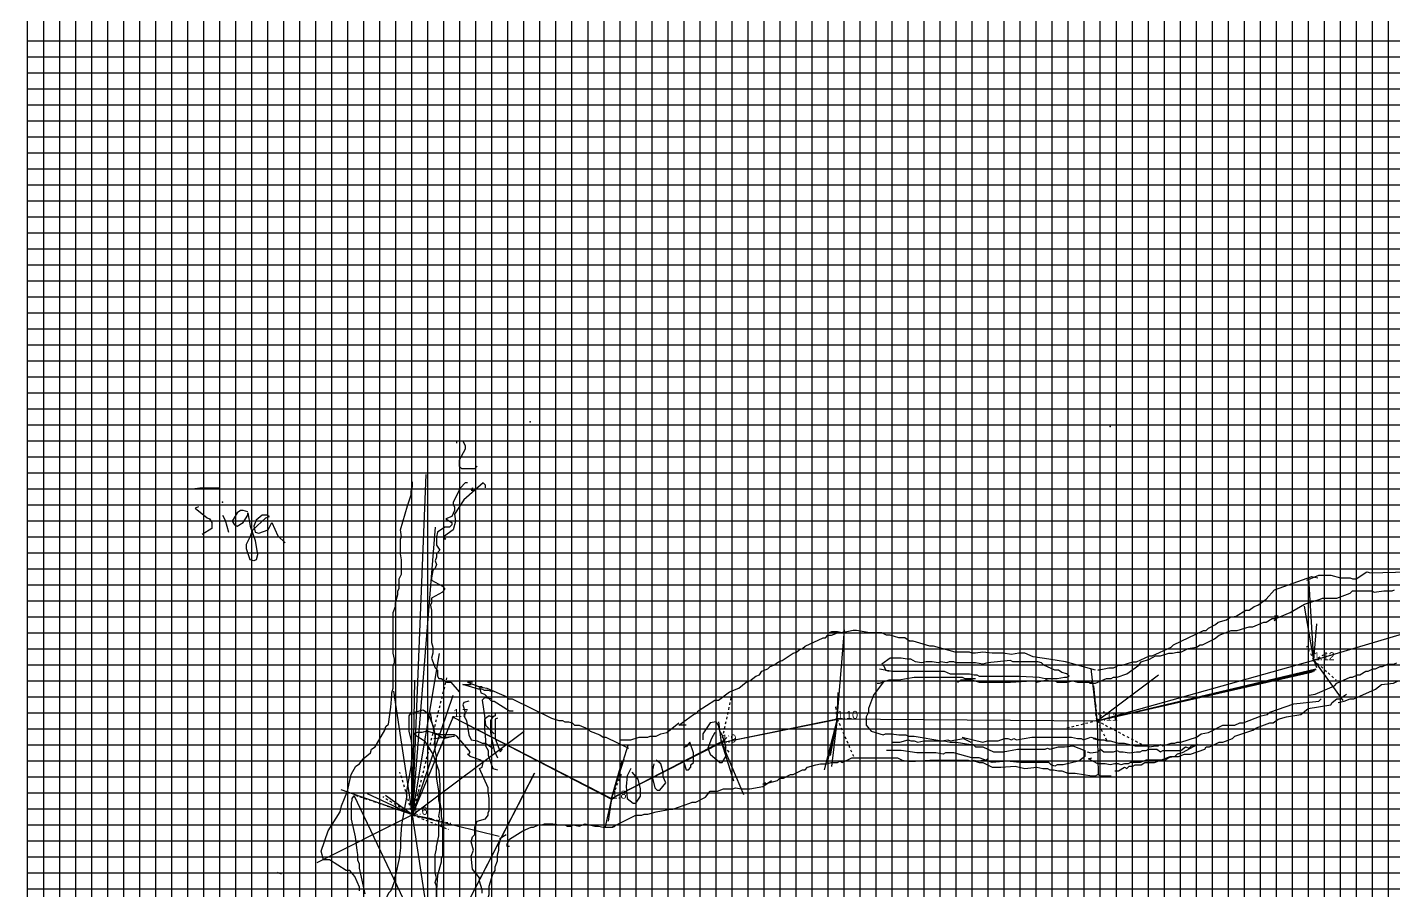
# Model space of a CAD drawing. Header units: millimetres. Extents: x -29 to 369, y -59 to 352.
# Drawn here: x -16 to 154.7, y 79.8 to 187.7 of the extents above; entities that cross this region are included whole.
import ezdxf

# ---------------------------------------------------------------- set-up
doc = ezdxf.new("R2010")
doc.units = ezdxf.units.MM
doc.linetypes.add('DASH', pattern=[0.6, 0.3, -0.3])

msp = doc.modelspace()

# ---------------------------------------------------------------- linework, layer by layer
at = {"layer": 'Black', "color": 0}
for points in [[(37.65, 135.68), (37.65, 135.98), (38.4, 135.98), (38.7, 135.38), (38.7, 134.93), (37.95, 133.58), (37.95, 132.83), (38.25, 132.53), (39.9, 132.53), (40.2, 132.83)], [(25.5, 79.73), (25.5, 80.18), (24.9, 81.53), (24.3, 82.28), (23.85, 82.28), (21.75, 83.63), (21, 83.63), (20.7, 84.68), (21.6, 87.23), (23.1, 89.63), (23.25, 90.38), (24, 92.18), (24.45, 94.28), (25.05, 95.33), (25.5, 95.63), (25.95, 96.23), (26.85, 96.98), (27, 97.43), (27.45, 97.73), (28.65, 99.83), (28.8, 100.28), (29.1, 100.58), (29.4, 102.68), (29.55, 104.18), (29.55, 104.48), (29.7, 105.08), (29.7, 107.93), (29.85, 108.23), (29.85, 108.68), (29.7, 109.43), (29.7, 114.53), (30, 115.28), (30, 115.73), (30.3, 116.78), (30.3, 117.23), (30.45, 117.53), (30.45, 118.73), (30.75, 119.33), (30.75, 121.13), (30.6, 121.88), (30.6, 123.68), (30.75, 123.98), (30.6, 124.88), (31.5, 127.88), (31.95, 129.23), (31.95, 129.68), (32.1, 130.28), (32.1, 130.88)], [(39, 130.73), (38.7, 130.73), (38.1, 130.13), (37.2, 128.33), (37.2, 128.03), (37.35, 127.73), (37.35, 127.28), (37.05, 126.53), (36.3, 126.23), (37.05, 125.78), (37.05, 125.48), (36.75, 125.18), (36.15, 125.18), (35.25, 124.58), (35.1, 123.98), (35.1, 122.93), (35.55, 122.33), (35.1, 121.88), (35.1, 121.43), (34.95, 120.98), (35.1, 120.53), (34.95, 120.08), (34.65, 119.78), (34.5, 118.88), (34.5, 118.58), (35.85, 117.83), (36.15, 117.53), (35.85, 117.08), (34.5, 116.33), (34.5, 115.73), (34.35, 115.43), (34.5, 114.83), (34.5, 110.78), (34.65, 110.18), (34.65, 109.43), (34.5, 108.83), (34.95, 107.63), (35.25, 107.33), (35.25, 106.58), (35.4, 106.28), (35.7, 106.28), (36.45, 105.83), (36.9, 105.83), (37.95, 104.63)], [(41.25, 130.13), (41.25, 130.43), (40.95, 130.73), (38.55, 128.63), (37.35, 126.83), (37.5, 125.93), (37.2, 124.88), (36, 123.98), (36.3, 123.68), (36, 123.68)], [(39.6, 130.13), (39.45, 129.83), (39.75, 129.83)], [(143.85, 118.58), (145.35, 119.18), (146.85, 119.18), (148.05, 118.88), (149.25, 118.88), (149.55, 118.73), (150, 118.73), (151.35, 119.63), (151.8, 119.48), (156.45, 119.63), (157.95, 119.93), (158.4, 119.33), (160.2, 118.58), (160.65, 118.58), (161.25, 118.43), (161.7, 118.43), (162, 118.58), (162.45, 118.58), (162.75, 118.73), (163.2, 118.73), (164.85, 119.03), (166.2, 119.03)], [(118.05, 107.33), (117.75, 107.33), (119.1, 107.63), (119.7, 107.63), (120.3, 107.93), (120.75, 107.93), (122.1, 108.38), (122.55, 108.38), (124.2, 109.13), (124.5, 109.13), (126.9, 110.18), (127.2, 110.48), (130.95, 112.28), (131.25, 112.28), (131.55, 112.58), (132.45, 113.03), (132.75, 113.33), (133.8, 113.63), (134.25, 113.93), (135, 114.08), (136.2, 114.83), (136.65, 114.83), (137.25, 115.28), (137.7, 115.43), (138.75, 116.18), (139.8, 117.38), (144.45, 119.03), (145.2, 118.88)], [(66.3, 100.43), (65.4, 100.43), (67.2, 101.78), (67.65, 101.93), (67.8, 102.23), (69.9, 103.58), (70.35, 103.58), (71.7, 104.63), (72.9, 105.08), (73.8, 105.83), (74.25, 105.98), (75, 106.58), (75.45, 106.73), (75.75, 107.18), (76.5, 107.48), (76.8, 107.78), (77.25, 107.93), (77.85, 108.38), (78.3, 108.53), (79.65, 109.43), (80.1, 109.58), (80.4, 109.88), (80.85, 110.03), (81.15, 110.33), (83.4, 111.38), (83.7, 111.38), (84, 111.68), (84.45, 111.68), (85.2, 111.98), (85.65, 111.98), (85.95, 112.13)], [(117.45, 107.33), (113.7, 108.38), (111.6, 108.68), (109.65, 108.98), (108.6, 109.43), (107.85, 109.43), (106.95, 109.28), (105.9, 109.43), (104.55, 109.43), (103.35, 109.58), (102.45, 109.43), (102, 109.43), (101.7, 109.58), (99.9, 109.58), (97.2, 110.33), (96.75, 110.33), (94.65, 110.93), (94.2, 110.93), (93.6, 111.38), (92.85, 111.38), (91.8, 111.68), (91.35, 111.68), (90.75, 111.98), (89.25, 111.98), (87.6, 112.28), (87.15, 112.28), (85.8, 111.98), (85.2, 112.13), (84.45, 112.13), (84.15, 111.98)], [(147.75, 103.28), (148.5, 103.43), (149.25, 103.73), (149.7, 103.73), (152.4, 104.93), (153.15, 105.53), (154.65, 105.68), (155.25, 105.98), (155.55, 105.98), (156.45, 106.43), (157.05, 106.43), (157.95, 106.73), (158.7, 106.73), (159.3, 107.18), (159.45, 107.48), (160.5, 107.93), (160.8, 108.23), (162.15, 108.53), (162.6, 108.68), (162.9, 108.98), (163.35, 108.98), (163.65, 109.28), (164.4, 109.28)], [(39.6, 105.83), (39, 105.83), (40.5, 105.23), (41.4, 105.08), (43.8, 104.03), (44.1, 103.73), (44.55, 103.73), (49.5, 101.33), (50.4, 101.03), (50.85, 101.03), (51.15, 100.88), (51.6, 100.88), (52.05, 100.73), (52.35, 100.43), (52.95, 100.43), (54, 99.98), (54.3, 99.68), (55.5, 99.23), (55.95, 98.93), (56.25, 98.93), (59.1, 97.58)], [(42.15, 104.63), (41.55, 104.78), (41.1, 104.78), (40.8, 104.93), (40.35, 104.93), (38.4, 105.53), (39.45, 105.53)], [(40.8, 105.23), (40.5, 105.23), (40.65, 104.48), (41.1, 104.33), (42, 103.43), (42.3, 103.43), (44.25, 102.23), (44.7, 102.23)], [(119.85, 94.73), (119.85, 94.73), (120.3, 94.73), (121.05, 95.18), (121.35, 95.03), (121.65, 95.33), (122.1, 95.33), (122.4, 95.48), (123.15, 95.48), (123.6, 95.78), (124.8, 95.78), (126.75, 96.53), (127.8, 96.53), (128.55, 96.83), (129.3, 96.83), (131.1, 97.43), (131.25, 97.73), (131.7, 97.73), (132.9, 98.33), (133.35, 98.33), (134.55, 98.78), (134.85, 99.08), (137.1, 99.83), (137.55, 100.13), (139.2, 100.73), (139.65, 100.73), (140.25, 101.18), (141.3, 101.48), (143.1, 101.78), (144, 102.53), (146.85, 102.98), (147, 103.28), (147.6, 103.73), (147.9, 103.73), (148.8, 104.33)], [(58.05, 98.63), (59.4, 98.63), (60.45, 98.93), (61.5, 98.93), (61.8, 99.08), (62.55, 99.08), (63.15, 99.38), (63.9, 99.53), (65.4, 100.73)], [(76.2, 93.23), (75.9, 93.08), (76.65, 93.23), (77.7, 93.53), (78, 93.83), (78.45, 93.83), (79.35, 94.28), (79.65, 94.28), (80.85, 94.88), (81.15, 94.88), (81.45, 95.18), (82.5, 95.48), (83.1, 95.63), (83.85, 95.63), (84.45, 95.78), (85.2, 95.78), (85.5, 95.93), (85.8, 95.78), (87, 96.38), (92.7, 96.38), (93.3, 96.08), (94.05, 95.93), (94.95, 95.93), (96.75, 96.08), (101.55, 96.08), (101.85, 95.93), (102.3, 96.08), (102.6, 95.93), (103.35, 96.08), (103.8, 96.08), (103.95, 96.23)], [(102, 96.08), (102.9, 95.78), (103.35, 95.78), (104.55, 95.18), (105.6, 95.18), (107.4, 95.33), (108.6, 95.03), (110.1, 95.18), (110.85, 95.03), (111.45, 95.03), (111.75, 94.88), (112.2, 94.88), (112.8, 94.73), (113.25, 94.73), (114, 94.43), (114.9, 94.43), (117, 94.13), (117.45, 94.13), (117.75, 94.28), (118.05, 94.13), (119.4, 94.13)], [(57, 87.68), (60, 89.18), (60.75, 89.18), (61.05, 89.33), (61.5, 89.33), (62.55, 89.63), (64.35, 89.93), (64.65, 89.93), (66.75, 90.68), (67.05, 90.83), (67.5, 90.83), (68.7, 91.43), (69.3, 92.18), (70.2, 92.18), (70.95, 92.48), (72.15, 92.48), (72.45, 92.63), (73.2, 92.48), (74.25, 92.48), (75.9, 92.78), (76.95, 93.53)], [(26.2, 79.38), (25.9, 80.68), (25.5, 82.58), (25.5, 83.08), (25.3, 83.58), (25.3, 84.28), (25.2, 84.78), (25, 86.48), (24.5, 88.68), (24.5, 90.68), (24.6, 91.08), (24.6, 91.28), (24.8, 91.58)], [(44.25, 85.28), (43.95, 85.28), (43.95, 85.58), (44.25, 86.18), (45.9, 87.23), (46.95, 87.68), (47.25, 87.68), (47.85, 87.98), (48.3, 87.98), (48.6, 88.13), (49.65, 88.13), (50.4, 87.98), (51.15, 87.98), (51.45, 87.83), (51.9, 87.83), (52.2, 87.98), (52.95, 87.83), (53.7, 88.13), (54.9, 87.83), (55.35, 87.83), (55.95, 87.68), (57.15, 87.68), (57.45, 87.83)], [(38.55, 72.68), (40.2, 74.93), (41.25, 77.18), (41.25, 77.63), (41.4, 77.93), (41.4, 78.38), (41.7, 79.28), (41.7, 80.33), (42.15, 81.83), (42.45, 82.28), (42.45, 82.73), (42.75, 83.48), (42.75, 84.23), (42.9, 84.83), (42.9, 85.43), (43.05, 86.03), (43.05, 86.33), (43.8, 86.78)], [(15.2, 82.08), (15.7, 81.88)]]:
    msp.add_lwpolyline(points, dxfattribs=at)
at = {"layer": 'Blue', "color": 5}
for points in [[(139.8, 113.48), (139.95, 113.78), (141.75, 114.53), (143.55, 115.58), (145.5, 116.18), (145.8, 116.33), (147.6, 116.33), (149.25, 116.93), (149.55, 117.23), (151.95, 117.23), (152.25, 117.08), (153.45, 117.23), (154.5, 117.23), (154.8, 117.38)], [(117, 105.83), (116.7, 105.68), (117.45, 105.68), (118.8, 106.28), (119.4, 106.28), (119.7, 106.43), (120.15, 106.43), (121.35, 106.88), (122.85, 107.93), (123.15, 108.38), (124.2, 108.68), (124.95, 109.13), (125.55, 109.13), (126.6, 109.43), (127.05, 109.43), (127.65, 109.58), (128.1, 109.58), (129, 110.03), (130.05, 110.18), (130.5, 110.48), (130.8, 110.48), (132.3, 111.23), (132.9, 111.68), (134.4, 112.28), (135.15, 112.28), (136.65, 112.73), (137.1, 112.73), (138.45, 113.33), (138.75, 113.33), (139.5, 113.78), (139.8, 113.78), (140.25, 114.08), (139.8, 114.08)], [(144.15, 104.18), (144.9, 104.33), (147.3, 105.38), (147.6, 105.68), (149.25, 106.43), (149.55, 106.43), (150.15, 106.73), (150.45, 106.73), (151.2, 107.18), (151.5, 107.18), (152.1, 107.48), (152.4, 107.48), (153, 107.78), (153.3, 107.78), (153.9, 108.08), (154.65, 108.08), (155.1, 108.23)], [(90.45, 105.68), (90.9, 105.83), (89.7, 104.18), (89.1, 102.53), (89.1, 102.08), (88.8, 101.48), (88.8, 100.43), (89.4, 99.68), (90.9, 99.23), (91.2, 99.38), (91.95, 99.38), (92.85, 99.23), (93.75, 99.23), (94.05, 99.08), (94.8, 99.08), (98.25, 98.48), (99, 98.63), (99.3, 98.48), (100.95, 98.78), (101.85, 98.33)], [(90.15, 105.68), (90.45, 105.68), (91.65, 106.13), (92.85, 106.13), (94.8, 106.43), (100.8, 106.43), (101.1, 106.28), (102.45, 106.28)], [(100.2, 105.83), (100.65, 106.13), (102, 106.13), (102.9, 105.83), (106.8, 105.83), (109.5, 105.98), (109.8, 105.98), (110.1, 105.83), (111.3, 106.13), (111.6, 105.98), (112.35, 105.98), (112.65, 105.83), (113.85, 105.83), (114.6, 105.98), (115.2, 105.83), (116.7, 105.83), (117.3, 105.68)], [(117.45, 98.78), (117.15, 98.78), (117.75, 98.63), (118.5, 98.63), (118.8, 98.48), (119.25, 98.48), (120.3, 98.18), (121.05, 98.18), (122.4, 97.88), (123.9, 97.88), (124.2, 97.73), (124.95, 97.88), (125.25, 97.88), (125.55, 98.03), (125.85, 97.88), (126.9, 98.18), (127.35, 98.18), (127.65, 98.33), (128.1, 98.33), (130.05, 98.93), (130.65, 99.38), (131.55, 99.53), (133.35, 100.43), (134.85, 100.43), (135.45, 100.73), (135.9, 100.73), (138.15, 101.63), (138.9, 101.78), (139.2, 102.08), (142.2, 103.13), (145.35, 103.43), (145.65, 103.73)], [(31.95, 102.08), (31.65, 101.63), (31.65, 99.68), (31.95, 98.48), (32.1, 97.13), (32.1, 96.53), (31.95, 95.93), (31.95, 95.48), (31.35, 92.18), (31.35, 91.43), (30.75, 87.98), (30.6, 86.18), (30.6, 85.13), (30.45, 83.78), (30, 81.68), (29.85, 81.38), (29.85, 80.93), (29.4, 79.73), (29.1, 79.43), (28.5, 78.08), (26.55, 75.98), (26.1, 74.93)], [(32.25, 101.78), (32.4, 102.08), (33.45, 102.38), (34.05, 101.93), (34.8, 100.13), (34.8, 99.53), (34.95, 99.23), (34.95, 98.78), (34.8, 98.03)], [(35.1, 78.68), (35.1, 80.33), (34.95, 80.78), (35.1, 81.38), (34.95, 81.98), (34.95, 84.23), (35.1, 84.98), (35.1, 85.28), (35.4, 86.63), (35.4, 88.43), (35.55, 88.73), (35.4, 89.03), (35.55, 89.78), (35.55, 90.53), (35.4, 91.13), (35.4, 92.18), (35.1, 93.98), (35.1, 96.53), (34.95, 97.28), (34.95, 99.38), (34.5, 101.03), (34.5, 101.33), (34.35, 101.93)], [(69.9, 99.53), (69.45, 98.78), (69, 97.58), (69.3, 96.83), (70.5, 95.78), (70.8, 95.78), (71.25, 96.53), (71.25, 97.88), (70.8, 99.23), (70.5, 99.68), (70.35, 100.43), (70.05, 100.88), (69.3, 100.73), (68.4, 99.38), (68.4, 98.63)], [(66.45, 98.03), (66, 97.58), (66, 95.78), (66.3, 94.88), (66.6, 94.88), (66.9, 95.18), (66.9, 95.48), (67.2, 95.78), (67.2, 96.98), (66.75, 98.33), (66.3, 97.73)], [(100.8, 98.93), (103.35, 98.33), (103.95, 98.48), (105.3, 98.48), (106.05, 98.78), (106.5, 98.78), (106.95, 98.63), (107.25, 98.78), (107.55, 98.63), (109.5, 98.93), (114.45, 98.93), (115.2, 98.78), (115.65, 98.78), (115.95, 98.63), (116.85, 98.93), (118.05, 98.63)], [(62.25, 95.63), (62.1, 94.88), (62.1, 93.83), (62.4, 92.63), (62.7, 92.33), (63, 92.33), (63.75, 93.23), (63.45, 93.98), (63.45, 94.58), (63.15, 95.63), (62.55, 96.08)], [(59.4, 95.03), (58.95, 94.13), (58.8, 92.78), (58.95, 91.28), (59.7, 90.68), (60, 90.68), (60.6, 91.58), (60.6, 92.48), (60.3, 93.68), (59.55, 94.58)]]:
    msp.add_lwpolyline(points, dxfattribs=at)
msp.add_point((46.8, 138.38), dxfattribs=at)
at = {"layer": 'Grid', "color": 255}
for p, q in [((-16, 350), (-16, -18)), ((-14, 350), (-14, -18)), ((-12, 350), (-12, -18)), ((-10, 350), (-10, -18)), ((-8, 350), (-8, -18)), ((-6, 350), (-6, -18)), ((-4, 350), (-4, -18)), ((-2, 350), (-2, -18)), ((0, 350), (0, -18)), ((2, 350), (2, -18)), ((4, 350), (4, -18)), ((6, 350), (6, -18)), ((8, 350), (8, -18)), ((10, 350), (10, -18)), ((12, 350), (12, -18)), ((14, 350), (14, -18)), ((16, 350), (16, -18)), ((18, 350), (18, -18)), ((20, 350), (20, -18)), ((22, 350), (22, -18)), ((24, 350), (24, -18)), ((26, 350), (26, -18)), ((28, 350), (28, -18)), ((30, 350), (30, -18)), ((32, 350), (32, -18)), ((34, 350), (34, -18)), ((36, 350), (36, -18)), ((38, 350), (38, -18)), ((40, 350), (40, -18)), ((42, 350), (42, -18)), ((44, 350), (44, -18)), ((46, 350), (46, -18)), ((48, 350), (48, -18)), ((50, 350), (50, -18)), ((52, 350), (52, -18)), ((54, 350), (54, -18)), ((56, 350), (56, -18)), ((58, 350), (58, -18)), ((60, 350), (60, -18)), ((62, 350), (62, -18)), ((64, 350), (64, -18)), ((66, 350), (66, -18)), ((68, 350), (68, -18)), ((70, 350), (70, -18)), ((72, 350), (72, -18)), ((74, 350), (74, -18)), ((76, 350), (76, -18)), ((78, 350), (78, -18)), ((80, 350), (80, -18)), ((82, 350), (82, -18)), ((84, 350), (84, -18)), ((86, 350), (86, -18)), ((88, 350), (88, -18)), ((90, 350), (90, -18)), ((92, 350), (92, -18)), ((94, 350), (94, -18)), ((96, 350), (96, -18)), ((98, 350), (98, -18)), ((100, 350), (100, -18)), ((102, 350), (102, -18)), ((104, 350), (104, -18)), ((106, 350), (106, -18)), ((108, 350), (108, -18)), ((110, 350), (110, -18)), ((112, 350), (112, -18)), ((114, 350), (114, -18)), ((116, 350), (116, -18)), ((118, 350), (118, -18)), ((120, 350), (120, -18)), ((122, 350), (122, -18)), ((124, 350), (124, -18)), ((126, 350), (126, -18)), ((128, 350), (128, -18)), ((130, 350), (130, -18)), ((132, 350), (132, -18)), ((134, 350), (134, -18)), ((136, 350), (136, -18)), ((138, 350), (138, -18)), ((140, 350), (140, -18)), ((142, 350), (142, -18)), ((144, 350), (144, -18)), ((146, 350), (146, -18)), ((148, 350), (148, -18)), ((150, 350), (150, -18)), ((152, 350), (152, -18)), ((154, 350), (154, -18)), ((-16, 186), (354, 186)), ((-16, 184), (354, 184)), ((-16, 182), (354, 182)), ((-16, 180), (354, 180)), ((-16, 178), (354, 178)), ((-16, 176), (354, 176)), ((-16, 174), (354, 174)), ((-16, 172), (354, 172)), ((-16, 170), (354, 170)), ((-16, 168), (354, 168)), ((-16, 166), (354, 166)), ((-16, 164), (354, 164)), ((-16, 162), (354, 162)), ((-16, 160), (354, 160)), ((-16, 158), (354, 158)), ((-16, 156), (354, 156)), ((-16, 154), (354, 154)), ((-16, 152), (354, 152)), ((-16, 150), (354, 150)), ((-16, 148), (354, 148)), ((-16, 146), (354, 146)), ((-16, 144), (354, 144)), ((-16, 142), (354, 142)), ((-16, 140), (354, 140)), ((-16, 138), (354, 138)), ((-16, 136), (354, 136)), ((-16, 134), (354, 134)), ((-16, 132), (354, 132)), ((-16, 130), (354, 130)), ((-16, 128), (354, 128)), ((-16, 126), (354, 126)), ((-16, 124), (354, 124)), ((-16, 122), (354, 122)), ((-16, 120), (354, 120)), ((-16, 118), (354, 118)), ((-16, 116), (354, 116)), ((-16, 114), (354, 114)), ((-16, 112), (354, 112)), ((-16, 110), (354, 110)), ((-16, 108), (354, 108)), ((-16, 106), (354, 106)), ((-16, 104), (354, 104)), ((-16, 102), (354, 102)), ((-16, 100), (354, 100)), ((-16, 98), (354, 98)), ((-16, 96), (354, 96)), ((-16, 94), (354, 94)), ((-16, 92), (354, 92)), ((-16, 90), (354, 90)), ((-16, 88), (354, 88)), ((-16, 86), (354, 86)), ((-16, 84), (354, 84)), ((-16, 82), (354, 82)), ((-16, 80), (354, 80))]:
    msp.add_line(p, q, dxfattribs=at)
at = {"layer": 'Orange', "color": 30}
for points in [[(90.45, 107.48), (92.1, 107.18), (98.55, 107.18), (99.3, 106.88), (101.7, 106.88), (102.3, 106.73), (102.6, 106.73), (102.9, 106.58), (108, 106.58), (110.4, 106.43), (111.15, 106.28), (112.65, 106.28), (113.55, 106.43), (113.85, 106.43), (114.15, 106.58), (113.85, 106.88), (113.25, 107.03), (112.8, 107.33), (112.35, 107.33), (111, 107.93), (110.7, 108.23), (110.25, 108.38), (107.1, 108.38), (106.8, 108.53), (103.95, 108.23), (103.35, 108.08), (102.45, 108.23), (100.05, 108.23), (99.75, 108.38), (99.15, 108.38), (98.85, 108.23), (98.1, 108.38), (97.8, 108.23), (97.05, 108.38), (96.3, 108.38), (95.7, 108.23), (94.95, 108.38), (94.35, 108.68), (93.9, 108.68), (93.15, 108.83), (91.8, 108.83), (90.75, 108.08), (91.05, 107.78), (91.2, 107.33), (91.65, 107.18)], [(34.8, 98.78), (37.35, 99.08), (36.15, 98.78), (35.7, 98.93), (35.1, 99.38), (33.9, 99.68), (33.3, 99.53), (32.7, 99.53), (32.25, 99.38), (33.6, 98.48), (34.65, 96.83), (35.4, 94.73), (35.55, 92.93), (35.55, 90.83), (35.7, 89.78), (35.7, 89.03), (35.85, 88.28), (35.7, 87.98), (35.85, 87.68), (35.85, 84.08), (35.7, 83.78), (35.7, 83.33), (35.25, 81.68), (35.1, 79.88), (35.1, 78.68)], [(39.15, 96.83), (39.3, 97.13), (38.4, 98.18), (37.65, 99.08), (37.35, 99.23), (35.7, 99.23), (35.4, 99.38), (34.95, 99.23)], [(92.1, 98.33), (93, 98.33), (94.05, 98.63), (94.35, 98.48), (94.8, 98.48), (95.25, 98.33), (96, 98.48), (98.55, 98.48), (99.3, 98.33), (100.05, 98.33), (101.85, 98.03), (102.15, 98.03), (102.45, 97.73), (103.35, 97.73), (104.7, 97.13), (105.9, 97.13), (107.7, 97.43), (111.15, 97.43), (111.45, 97.58), (111.75, 97.43), (112.8, 97.73), (113.55, 97.73), (114.6, 97.88), (116.1, 97.28), (116.1, 96.53), (115.35, 95.93), (114.6, 95.78), (113.4, 95.48), (112.65, 95.48), (112.35, 95.33), (111.9, 95.48), (111.6, 95.78), (108, 95.78), (106.35, 95.93), (104.55, 95.78), (102.9, 96.38), (102, 96.38), (99.75, 96.98), (98.7, 96.98), (98.4, 96.83), (97.5, 96.98), (95.1, 96.98), (93.15, 97.28), (91.35, 97.28)], [(116.4, 97.13), (116.85, 96.98), (117.75, 97.13), (118.05, 97.43), (118.5, 97.13), (119.7, 97.13), (120.15, 97.28), (120.45, 97.13), (120.9, 97.13), (121.65, 96.98), (122.55, 97.13), (123, 97.13), (123.3, 97.28), (123.75, 97.28), (124.05, 97.43), (125.1, 97.43), (125.55, 97.13), (125.85, 97.28), (128.1, 97.28), (128.7, 97.73), (129.15, 97.58), (129.45, 97.88), (130.2, 98.03), (128.25, 96.98), (127.65, 96.83), (127.35, 96.53), (126.6, 96.38), (126.15, 96.08), (123.75, 96.08), (123, 95.78), (121.8, 95.78), (121.5, 95.63), (121.05, 95.63), (120.6, 95.48), (120.3, 95.63), (119.85, 95.63), (119.25, 95.48), (118.65, 95.63), (117.75, 95.63), (116.55, 96.23), (117, 96.38)], [(40.8, 79.43), (40.8, 79.88), (40.5, 80.93), (40.5, 81.38), (39.6, 82.43), (39.45, 84.08), (39.75, 84.83), (39.45, 85.88), (39.6, 86.48), (39.9, 86.78), (39.9, 87.68), (40.2, 88.43), (41.25, 88.73), (41.55, 89.18), (41.55, 89.48), (41.7, 89.78), (41.7, 91.28), (41.55, 92.18), (41.55, 92.63), (40.5, 95.03), (40.8, 95.18), (40.95, 95.78), (40.65, 96.08), (39.3, 96.53), (39, 96.83)]]:
    msp.add_lwpolyline(points, dxfattribs=at)
msp.add_point((119.25, 137.78), dxfattribs=at)
at = {"layer": 'Red', "color": 1}
for points in [[(4.65, 129.98), (5.55, 130.13), (8.1, 130.13)], [(5.4, 127.73), (4.95, 127.58), (6.45, 126.38), (6.75, 126.23), (7.05, 125.78), (7.05, 125.03), (5.85, 124.28)], [(8.4, 126.68), (8.7, 126.08), (9.15, 124.58)], [(11.55, 127.13), (10.95, 127.28), (10.65, 127.28), (10.2, 126.98), (9.6, 125.93), (9.9, 125.48), (10.2, 125.33), (10.95, 125.78), (11.55, 126.68), (11.55, 126.98), (11.85, 125.33), (12.45, 123.53), (12.75, 121.73), (12.6, 121.13), (12.3, 120.98), (11.85, 121.13), (11.4, 122.48), (11.4, 123.08), (11.85, 123.98), (12.15, 124.88), (13.8, 126.38), (14.25, 126.53), (13.95, 126.68), (13.35, 126.68), (12.6, 126.08), (12.3, 125.33), (12.45, 124.58), (12.9, 124.43), (14.1, 124.88), (14.55, 125.78), (15.3, 124.13), (16.2, 123.23)], [(39.15, 103.43), (38.55, 103.28), (38.4, 102.98), (38.7, 102.08), (38.55, 101.63), (38.85, 101.03), (39.15, 99.23), (39.45, 98.63), (40.2, 98.48), (40.8, 98.18), (41.25, 98.18), (42.15, 97.58)], [(42, 103.73), (41.1, 103.88), (40.8, 103.58), (41.1, 101.63), (41.25, 100.43), (42.3, 99.38)], [(42.45, 101.93), (42.45, 101.63), (42, 101.48), (41.7, 101.63), (41.1, 101.18), (41.1, 99.98), (41.25, 98.63), (41.25, 97.88), (41.55, 97.28), (41.55, 96.68), (42.15, 95.03), (42.75, 94.88)], [(42.45, 101.63), (42.15, 101.48), (41.85, 101.03), (41.85, 99.53), (42.15, 98.03), (42.3, 97.28), (42.75, 96.38)], [(42.75, 101.33), (42.45, 101.18), (42.45, 98.78), (43.05, 97.13), (43.35, 97.43)]]:
    msp.add_lwpolyline(points, dxfattribs=at)
msp.add_point((8.4, 128.33), dxfattribs=at)
at = {"layer": 'Shots', "color": 1}
for p, q in [((144.714, 108.566), (163.7, 114.2)), ((117.632, 101.002), (144.714, 108.566)), ((32.134, 89.244), (37.216, 101.454)), ((37.216, 101.454), (56.992, 91.268)), ((70.726, 98.282), (85.168, 101.234)), ((85.168, 101.234), (117.632, 101.002)), ((56.992, 91.268), (70.726, 98.282)), ((34.962, 70.346), (32.134, 89.244))]:
    msp.add_line(p, q, dxfattribs=at)
for centre in [(144.714, 108.566), (37.216, 101.454), (85.168, 101.234), (117.632, 101.002), (70.726, 98.282), (56.992, 91.268), (32.134, 89.244)]:
    msp.add_circle(centre, 0.1, dxfattribs=at)
at = {"layer": 'XSect', "color": 1}
for p, q in [((32.134, 89.244), (33.82, 131.782)), ((32.134, 89.244), (34.97, 125.206)), ((144.714, 108.566), (144.102, 118.8)), ((144.714, 108.566), (143.546, 115.334)), ((144.714, 108.566), (145.1, 113.128)), ((85.168, 101.234), (86.066, 112.376)), ((32.134, 89.244), (35.488, 109.408)), ((144.714, 108.566), (148.33, 103.514)), ((144.714, 108.566), (145.058, 107.672)), ((32.134, 89.244), (32.42, 106.056)), ((117.632, 101.002), (116.884, 107.514)), ((117.632, 101.002), (144.976, 107.474)), ((117.632, 101.002), (145, 107.426)), ((117.632, 101.002), (144.654, 107.37)), ((117.632, 101.002), (144.664, 107.31)), ((117.632, 101.002), (144.58, 107.306)), ((117.632, 101.002), (144.808, 107.26)), ((117.632, 101.002), (144.318, 107.204)), ((117.632, 101.002), (144.646, 107.188)), ((117.632, 101.002), (144.584, 107.18)), ((117.632, 101.002), (144.594, 107.158)), ((117.632, 101.002), (144.644, 107.144)), ((117.632, 101.002), (144.396, 107.126)), ((117.632, 101.002), (144.37, 107.06)), ((117.632, 101.002), (125.302, 106.76)), ((32.134, 89.244), (29.778, 104.712)), ((32.134, 89.244), (37.214, 104.202)), ((85.168, 101.234), (85.29, 104.546)), ((117.632, 101.002), (117.226, 105.374)), ((37.216, 101.454), (57.048, 91.178)), ((70.726, 98.282), (70.366, 100.858)), ((70.726, 98.282), (85.244, 101.218)), ((85.168, 101.234), (83.544, 94.874)), ((85.168, 101.234), (83.908, 95.786)), ((85.168, 101.234), (84.282, 96.66)), ((85.168, 101.234), (84.446, 95.304)), ((117.632, 101.002), (117.774, 94.236)), ((32.134, 89.244), (46.086, 99.69)), ((56.992, 91.268), (70.61, 98.308)), ((56.992, 91.268), (59.072, 97.95)), ((70.726, 98.282), (73.448, 91.794)), ((70.726, 98.282), (72.216, 93.476)), ((56.992, 91.268), (58.556, 96.232)), ((56.992, 91.268), (58.328, 95.956)), ((34.962, 70.346), (47.412, 94.5)), ((34.962, 70.346), (47.354, 94.454)), ((32.134, 89.244), (23.196, 92.376)), ((34.962, 70.346), (24.812, 91.678)), ((32.134, 89.244), (26.51, 91.872)), ((32.134, 89.244), (28.748, 91.662)), ((56.992, 91.268), (56.192, 87.742)), ((56.992, 91.268), (56.566, 88.43)), ((32.134, 89.244), (20.15, 83.226)), ((32.134, 89.244), (34.484, 88.774)), ((32.134, 89.244), (42.944, 86.558))]:
    msp.add_line(p, q, dxfattribs=at)
at = {"layer": 'XSect', "color": 1, "linetype": 'DASH'}
for p, q in [((144.714, 108.566), (143.848, 110.334)), ((144.714, 108.566), (146.386, 109.49)), ((144.714, 108.566), (147.516, 106.076)), ((32.134, 89.244), (36.42, 106.352)), ((70.726, 98.282), (72.086, 104.534)), ((85.168, 101.234), (84.994, 102.81)), ((117.632, 101.002), (117.47, 103.3)), ((85.168, 101.234), (84.49, 98.454)), ((85.168, 101.234), (87.232, 96.49)), ((117.632, 101.002), (113.678, 100.026)), ((117.632, 101.002), (117.438, 102.148)), ((117.632, 101.002), (118.62, 102.206)), ((117.632, 101.002), (118.94, 98.326)), ((117.632, 101.002), (123.312, 97.998)), ((70.726, 98.282), (71.638, 99.118)), ((70.726, 98.282), (71.648, 97.05)), ((32.134, 89.244), (30.546, 94.588)), ((56.992, 91.268), (58.244, 94.398)), ((32.134, 89.244), (24.98, 91.662)), ((32.134, 89.244), (28.404, 91.478)), ((56.992, 91.268), (58.274, 92.036)), ((56.992, 91.268), (57.382, 91.318)), ((32.134, 89.244), (36.888, 88.198)), ((32.134, 89.244), (36.616, 87.422))]:
    msp.add_line(p, q, dxfattribs=at)

# ---------------------------------------------------------------- texts
at = {"layer": 'Label'}
for s, p in [('1.12', (144.714, 108.566)), ('1.7', (37.216, 101.454)), ('1.10', (85.168, 101.234)), ('1.11', (117.632, 101.002)), ('1.9', (70.726, 98.282)), ('1.8', (56.992, 91.268)), ('1.6', (32.134, 89.244))]:
    msp.add_text(s, height=1, dxfattribs=at).set_placement(p)

doc.saveas('drawing.dxf')
